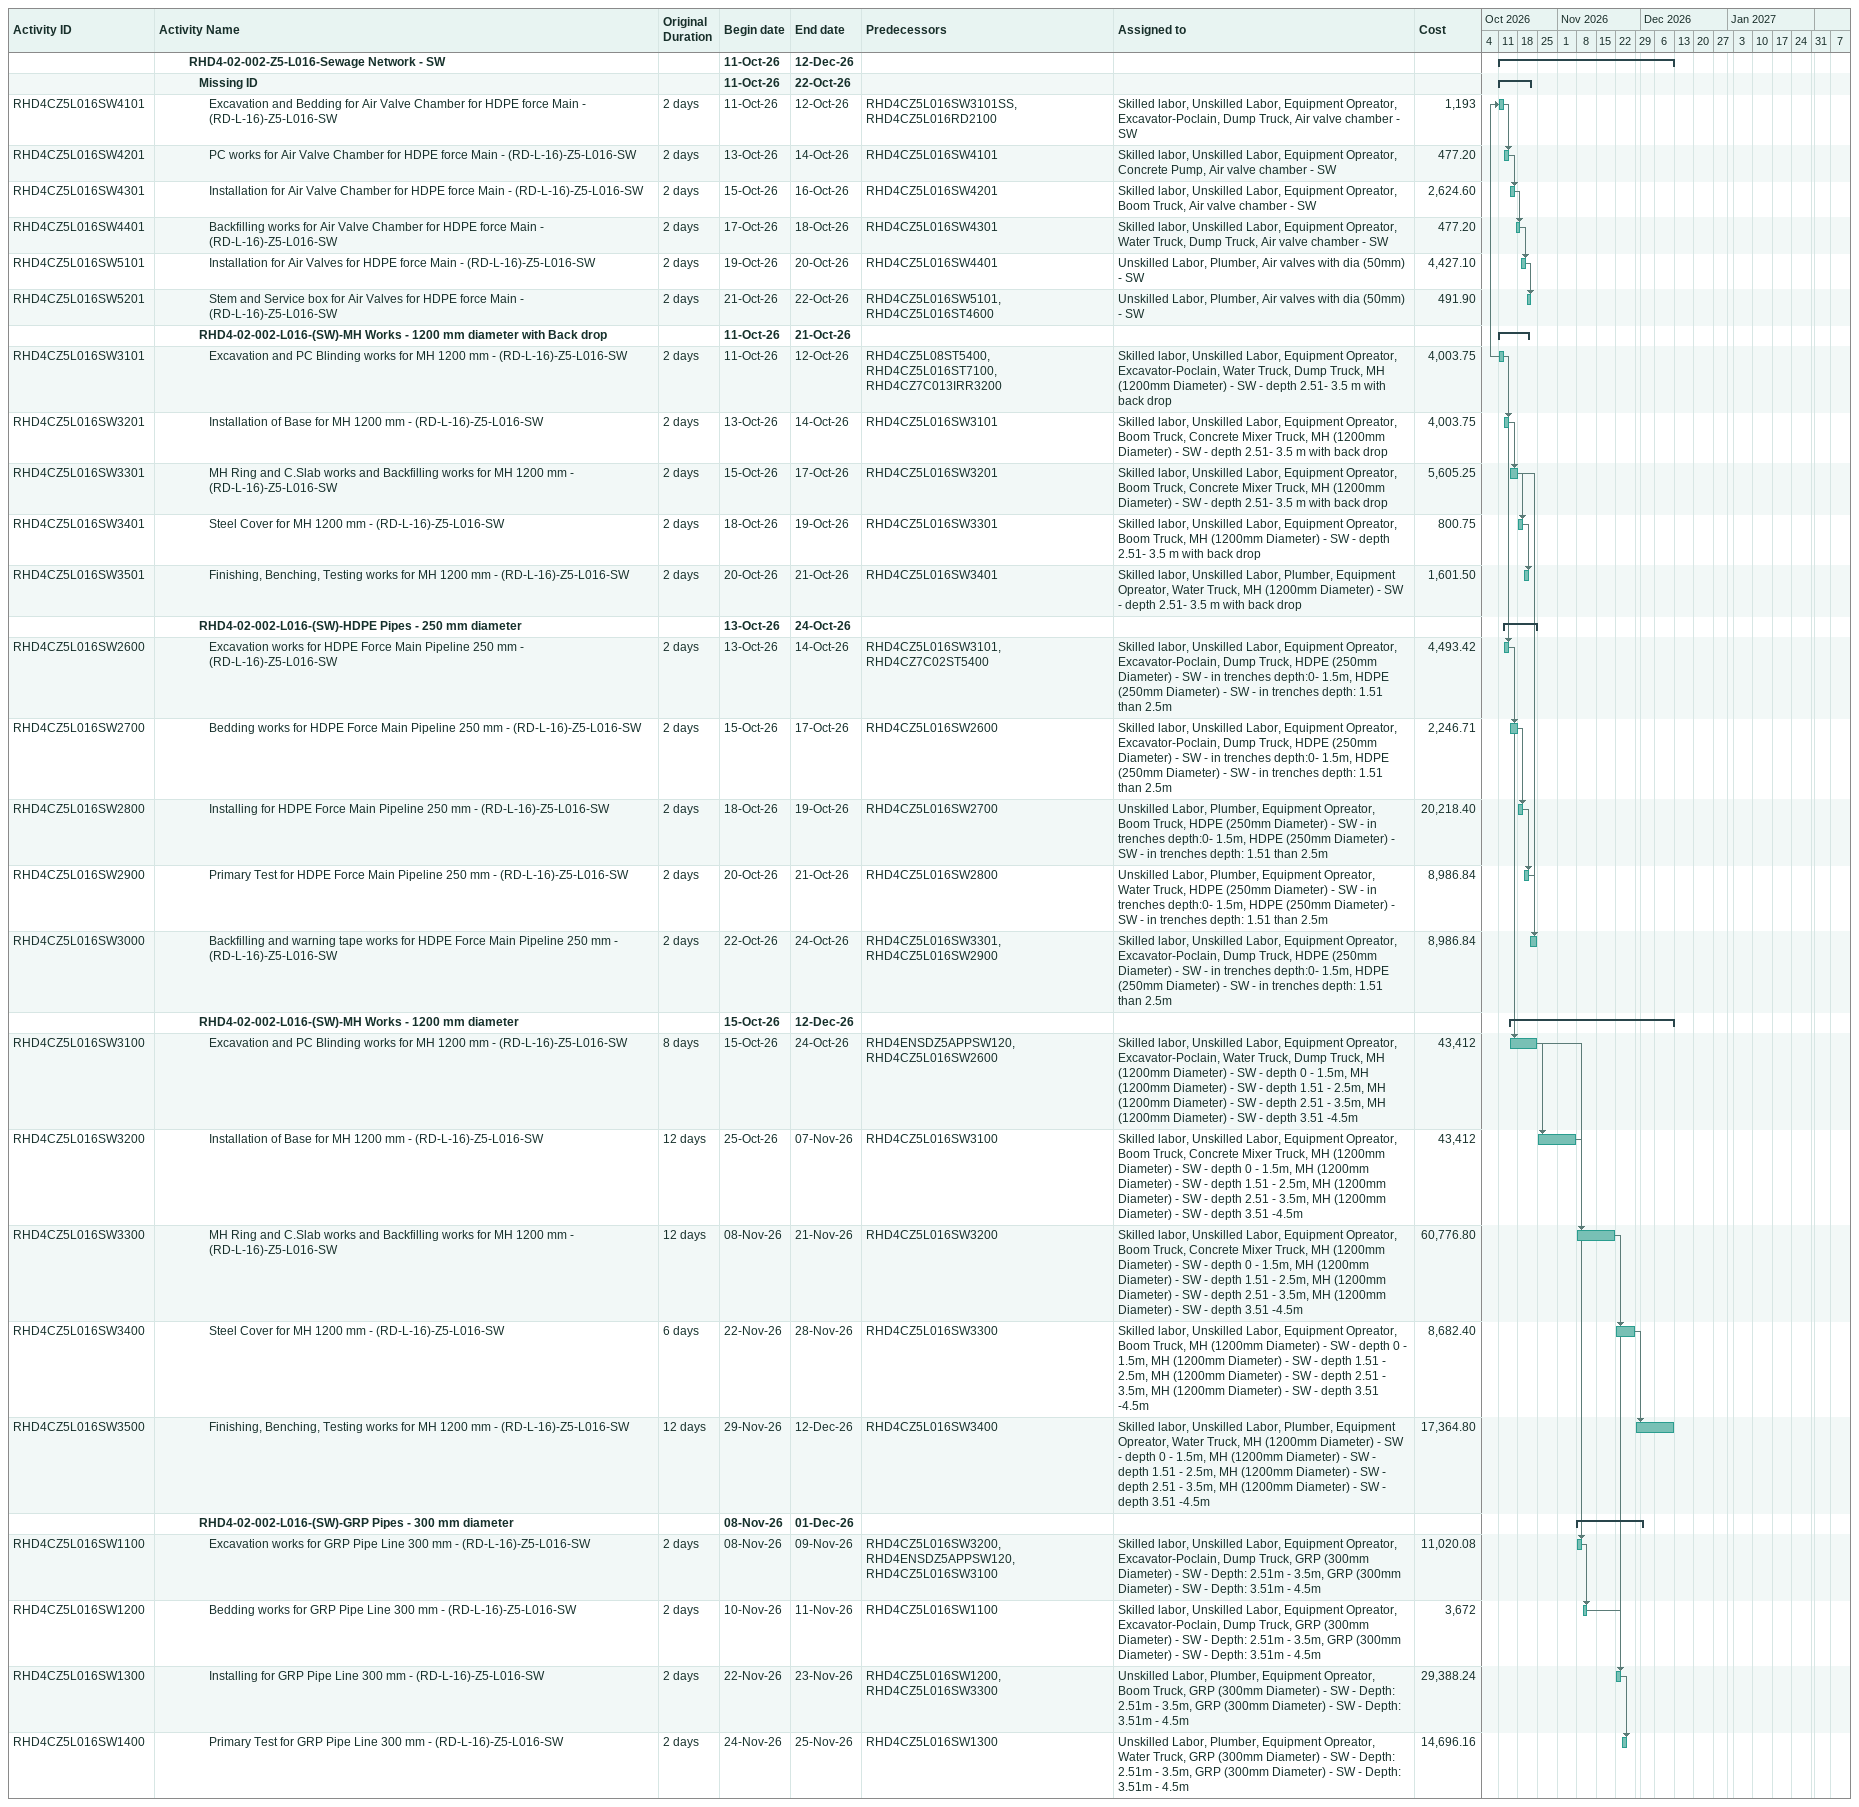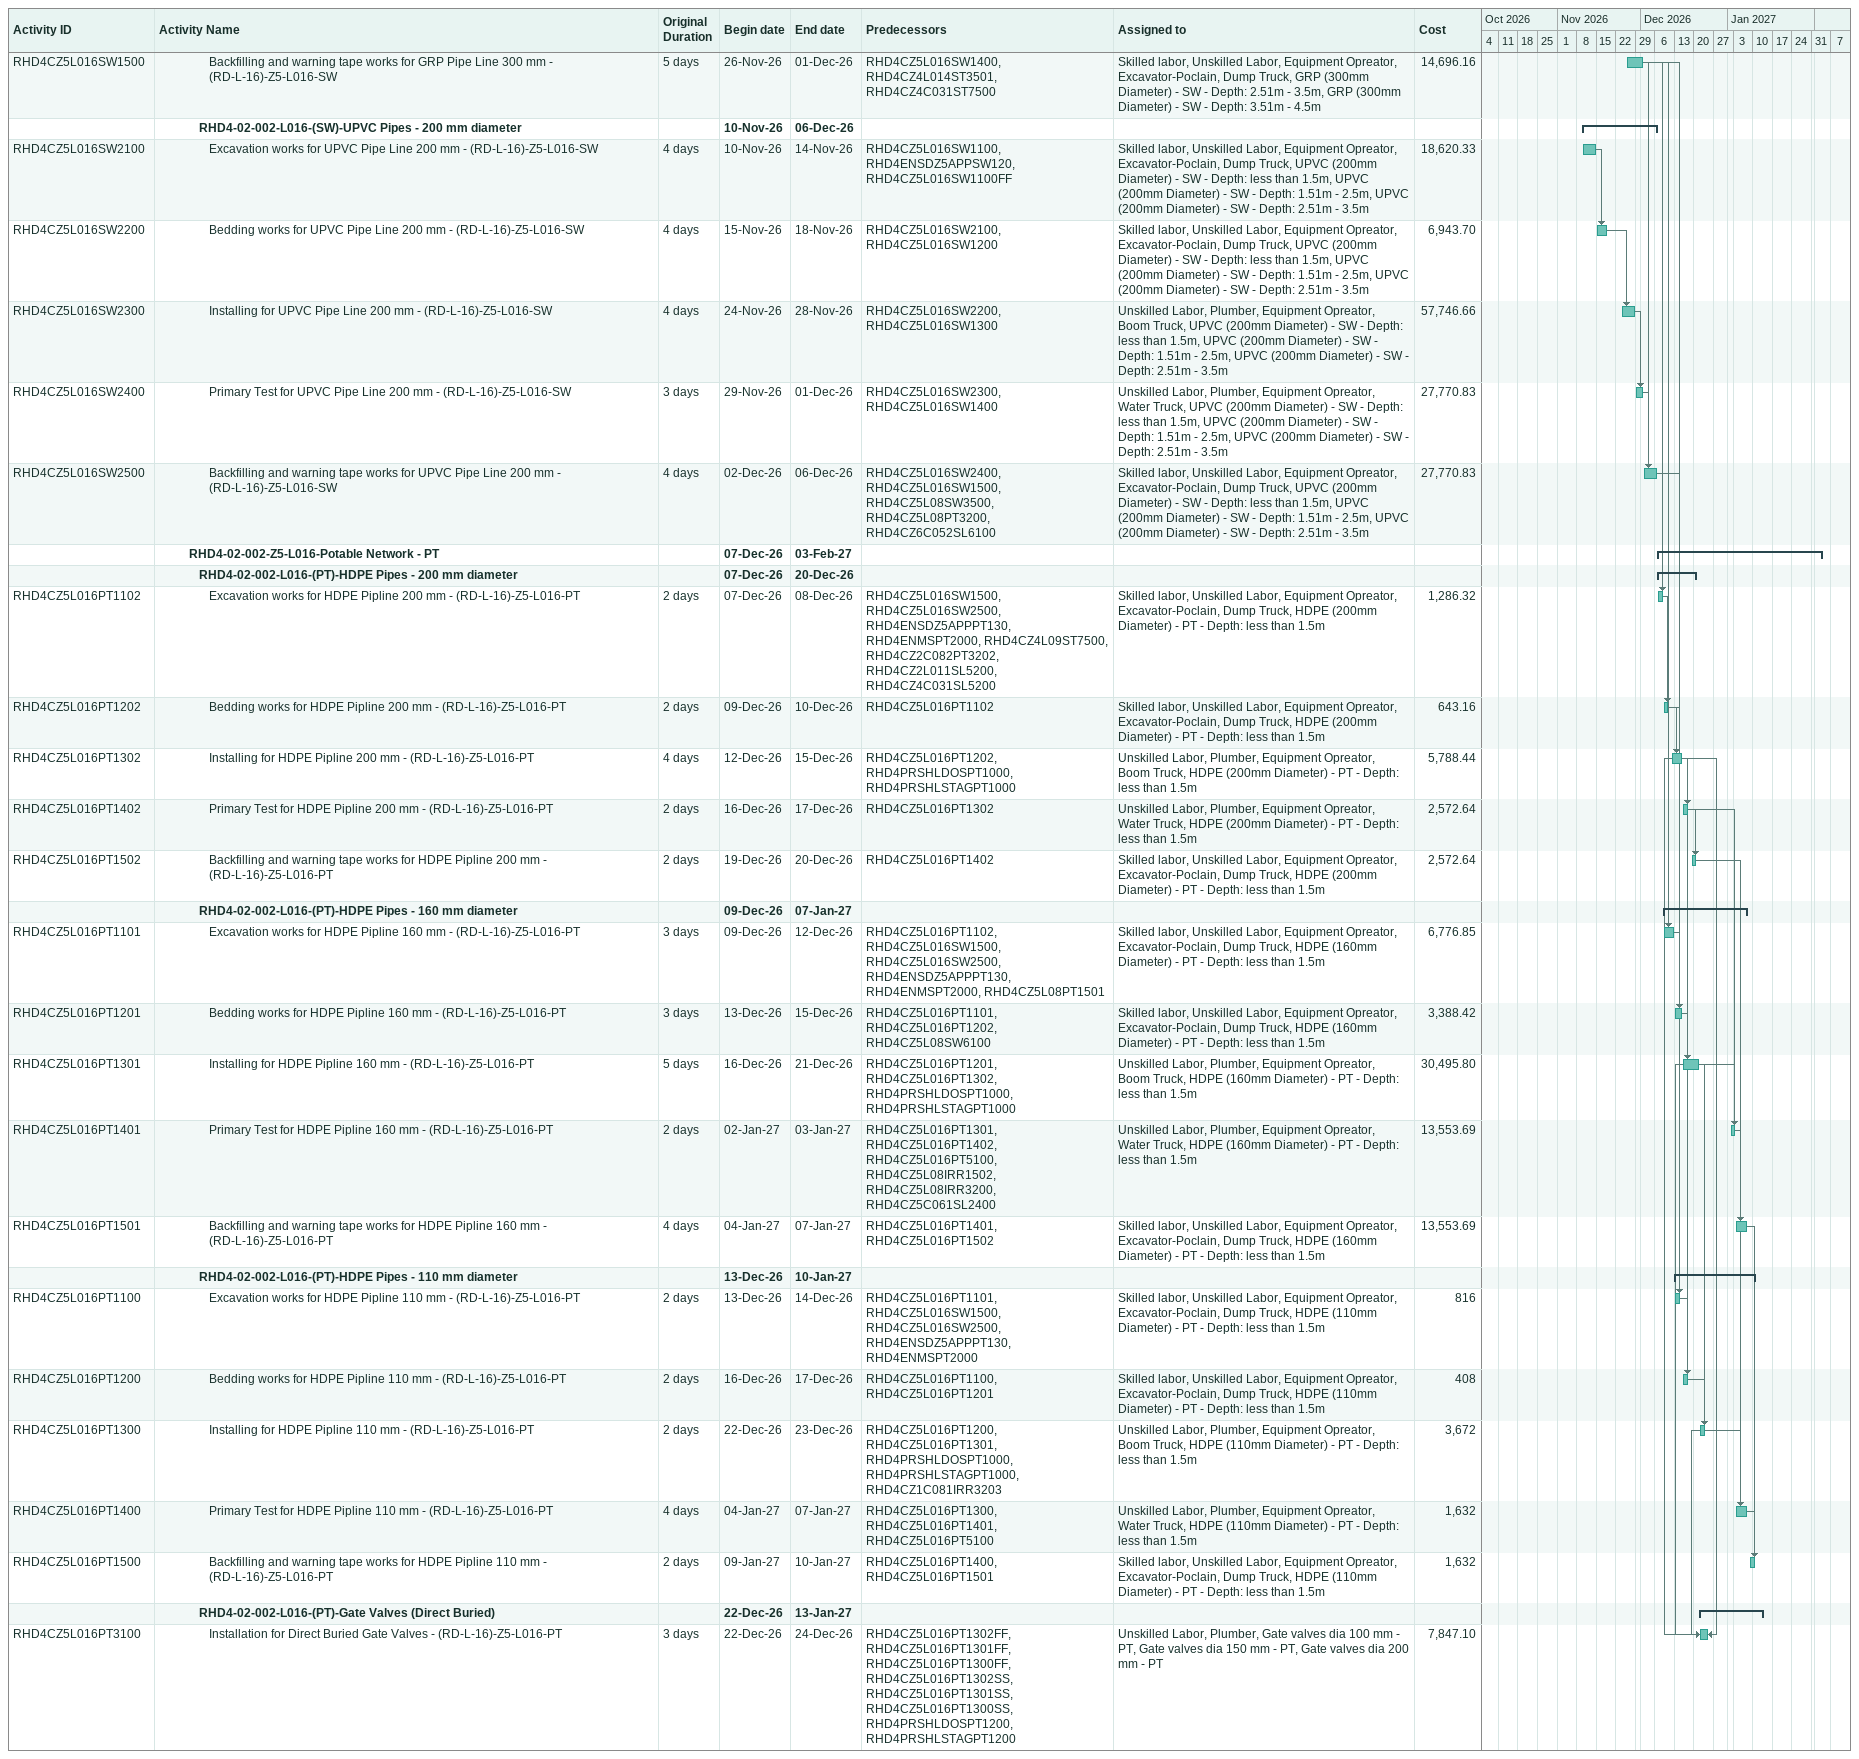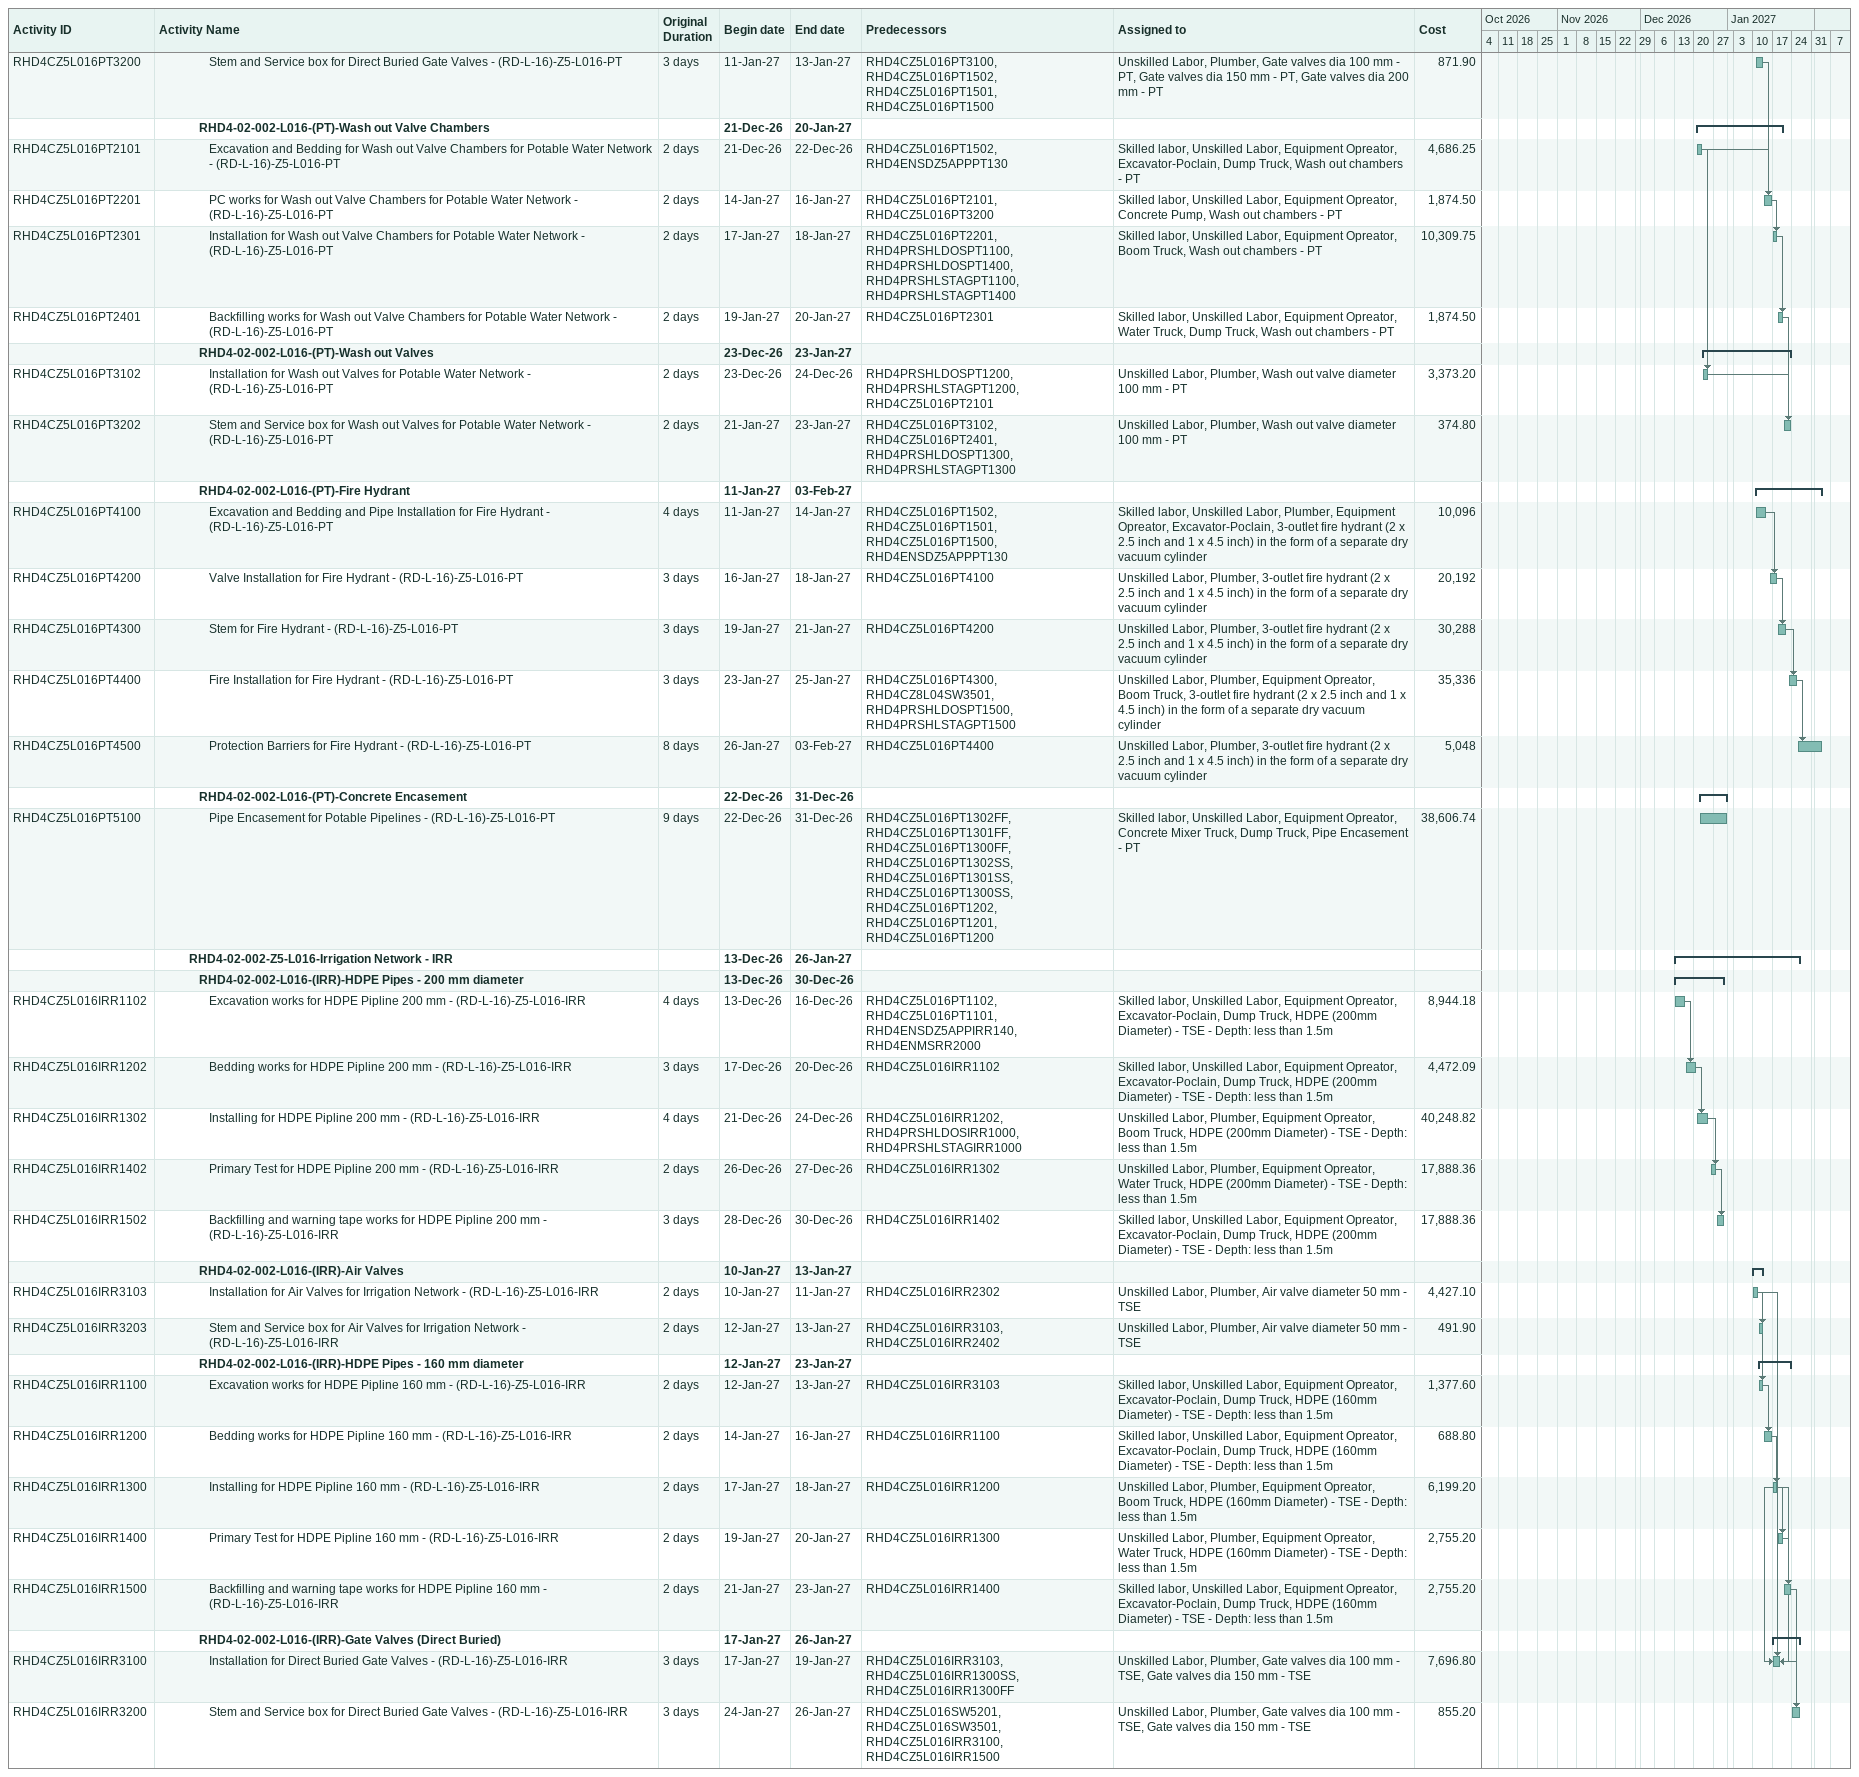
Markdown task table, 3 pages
| ID | Level | Task | Original duration | Start | Finish | Predecessors | Resources | Cost |
|---|---|---|---|---|---|---|---|---|
|  | 4 | **RHD4-02-002-Z5-L016-Sewage Network - SW** |  | 2026-10-11 | 2026-12-12 |  |  |  |
|  | 5 | **Missing ID** |  | 2026-10-11 | 2026-10-22 |  |  |  |
| RHD4CZ5L016SW4101 | 6 | Excavation and Bedding for Air Valve Chamber for HDPE force Main - (RD-L-16)-Z5-L016-SW | 2d | 2026-10-11 | 2026-10-12 | RHD4CZ5L016SW3101SS, RHD4CZ5L016RD2100 | Skilled labor, Unskilled Labor, Equipment Opreator, Excavator-Poclain, Dump Truck, Air valve chamber - SW | 1193 |
| RHD4CZ5L016SW4201 | 6 | PC works for Air Valve Chamber for HDPE force Main - (RD-L-16)-Z5-L016-SW | 2d | 2026-10-13 | 2026-10-14 | RHD4CZ5L016SW4101 | Skilled labor, Unskilled Labor, Equipment Opreator, Concrete Pump, Air valve chamber - SW | 477.20 |
| RHD4CZ5L016SW4301 | 6 | Installation for Air Valve Chamber for HDPE force Main - (RD-L-16)-Z5-L016-SW | 2d | 2026-10-15 | 2026-10-16 | RHD4CZ5L016SW4201 | Skilled labor, Unskilled Labor, Equipment Opreator, Boom Truck, Air valve chamber - SW | 2624.60 |
| RHD4CZ5L016SW4401 | 6 | Backfilling works for Air Valve Chamber for HDPE force Main - (RD-L-16)-Z5-L016-SW | 2d | 2026-10-17 | 2026-10-18 | RHD4CZ5L016SW4301 | Skilled labor, Unskilled Labor, Equipment Opreator, Water Truck, Dump Truck, Air valve chamber - SW | 477.20 |
| RHD4CZ5L016SW5101 | 6 | Installation for Air Valves for HDPE force Main - (RD-L-16)-Z5-L016-SW | 2d | 2026-10-19 | 2026-10-20 | RHD4CZ5L016SW4401 | Unskilled Labor, Plumber, Air valves with dia (50mm) - SW | 4427.10 |
| RHD4CZ5L016SW5201 | 6 | Stem and Service box for Air Valves for HDPE force Main - (RD-L-16)-Z5-L016-SW | 2d | 2026-10-21 | 2026-10-22 | RHD4CZ5L016SW5101, RHD4CZ5L016ST4600 | Unskilled Labor, Plumber, Air valves with dia (50mm) - SW | 491.90 |
|  | 5 | **RHD4-02-002-L016-(SW)-MH Works - 1200 mm diameter with Back drop** |  | 2026-10-11 | 2026-10-21 |  |  |  |
| RHD4CZ5L016SW3101 | 6 | Excavation and PC Blinding works for MH 1200 mm - (RD-L-16)-Z5-L016-SW | 2d | 2026-10-11 | 2026-10-12 | RHD4CZ5L08ST5400, RHD4CZ5L016ST7100, RHD4CZ7C013IRR3200 | Skilled labor, Unskilled Labor, Equipment Opreator, Excavator-Poclain, Water Truck, Dump Truck, MH (1200mm Diameter) - SW - depth 2.51- 3.5 m with back drop | 4003.75 |
| RHD4CZ5L016SW3201 | 6 | Installation of Base for MH 1200 mm - (RD-L-16)-Z5-L016-SW | 2d | 2026-10-13 | 2026-10-14 | RHD4CZ5L016SW3101 | Skilled labor, Unskilled Labor, Equipment Opreator, Boom Truck, Concrete Mixer Truck, MH (1200mm Diameter) - SW - depth 2.51- 3.5 m with back drop | 4003.75 |
| RHD4CZ5L016SW3301 | 6 | MH Ring and C.Slab works and Backfilling works for MH 1200 mm - (RD-L-16)-Z5-L016-SW | 2d | 2026-10-15 | 2026-10-17 | RHD4CZ5L016SW3201 | Skilled labor, Unskilled Labor, Equipment Opreator, Boom Truck, Concrete Mixer Truck, MH (1200mm Diameter) - SW - depth 2.51- 3.5 m with back drop | 5605.25 |
| RHD4CZ5L016SW3401 | 6 | Steel Cover for MH 1200 mm - (RD-L-16)-Z5-L016-SW | 2d | 2026-10-18 | 2026-10-19 | RHD4CZ5L016SW3301 | Skilled labor, Unskilled Labor, Equipment Opreator, Boom Truck, MH (1200mm Diameter) - SW - depth 2.51- 3.5 m with back drop | 800.75 |
| RHD4CZ5L016SW3501 | 6 | Finishing, Benching, Testing works for MH 1200 mm - (RD-L-16)-Z5-L016-SW | 2d | 2026-10-20 | 2026-10-21 | RHD4CZ5L016SW3401 | Skilled labor, Unskilled Labor, Plumber, Equipment Opreator, Water Truck, MH (1200mm Diameter) - SW - depth 2.51- 3.5 m with back drop | 1601.50 |
|  | 5 | **RHD4-02-002-L016-(SW)-HDPE Pipes - 250 mm diameter** |  | 2026-10-13 | 2026-10-24 |  |  |  |
| RHD4CZ5L016SW2600 | 6 | Excavation works for HDPE Force Main Pipeline 250 mm - (RD-L-16)-Z5-L016-SW | 2d | 2026-10-13 | 2026-10-14 | RHD4CZ5L016SW3101, RHD4CZ7C02ST5400 | Skilled labor, Unskilled Labor, Equipment Opreator, Excavator-Poclain, Dump Truck, HDPE (250mm Diameter) - SW - in trenches depth:0- 1.5m, HDPE (250mm Diameter) - SW - in trenches depth: 1.51 than 2.5m | 4493.42 |
| RHD4CZ5L016SW2700 | 6 | Bedding works for HDPE Force Main Pipeline 250 mm - (RD-L-16)-Z5-L016-SW | 2d | 2026-10-15 | 2026-10-17 | RHD4CZ5L016SW2600 | Skilled labor, Unskilled Labor, Equipment Opreator, Excavator-Poclain, Dump Truck, HDPE (250mm Diameter) - SW - in trenches depth:0- 1.5m, HDPE (250mm Diameter) - SW - in trenches depth: 1.51 than 2.5m | 2246.71 |
| RHD4CZ5L016SW2800 | 6 | Installing for HDPE Force Main Pipeline 250 mm - (RD-L-16)-Z5-L016-SW | 2d | 2026-10-18 | 2026-10-19 | RHD4CZ5L016SW2700 | Unskilled Labor, Plumber, Equipment Opreator, Boom Truck, HDPE (250mm Diameter) - SW - in trenches depth:0- 1.5m, HDPE (250mm Diameter) - SW - in trenches depth: 1.51 than 2.5m | 20218.40 |
| RHD4CZ5L016SW2900 | 6 | Primary Test for HDPE Force Main Pipeline 250 mm - (RD-L-16)-Z5-L016-SW | 2d | 2026-10-20 | 2026-10-21 | RHD4CZ5L016SW2800 | Unskilled Labor, Plumber, Equipment Opreator, Water Truck, HDPE (250mm Diameter) - SW - in trenches depth:0- 1.5m, HDPE (250mm Diameter) - SW - in trenches depth: 1.51 than 2.5m | 8986.84 |
| RHD4CZ5L016SW3000 | 6 | Backfilling and warning tape works for HDPE Force Main Pipeline 250 mm - (RD-L-16)-Z5-L016-SW | 2d | 2026-10-22 | 2026-10-24 | RHD4CZ5L016SW3301, RHD4CZ5L016SW2900 | Skilled labor, Unskilled Labor, Equipment Opreator, Excavator-Poclain, Dump Truck, HDPE (250mm Diameter) - SW - in trenches depth:0- 1.5m, HDPE (250mm Diameter) - SW - in trenches depth: 1.51 than 2.5m | 8986.84 |
|  | 5 | **RHD4-02-002-L016-(SW)-MH Works - 1200 mm diameter** |  | 2026-10-15 | 2026-12-12 |  |  |  |
| RHD4CZ5L016SW3100 | 6 | Excavation and PC Blinding works for MH 1200 mm - (RD-L-16)-Z5-L016-SW | 8d | 2026-10-15 | 2026-10-24 | RHD4ENSDZ5APPSW120, RHD4CZ5L016SW2600 | Skilled labor, Unskilled Labor, Equipment Opreator, Excavator-Poclain, Water Truck, Dump Truck, MH (1200mm Diameter) - SW - depth 0 - 1.5m, MH (1200mm Diameter) - SW - depth 1.51 - 2.5m, MH (1200mm Diameter) - SW - depth 2.51 - 3.5m, MH (1200mm Diameter) - SW - depth 3.51 -4.5m | 43412 |
| RHD4CZ5L016SW3200 | 6 | Installation of Base for MH 1200 mm - (RD-L-16)-Z5-L016-SW | 12d | 2026-10-25 | 2026-11-07 | RHD4CZ5L016SW3100 | Skilled labor, Unskilled Labor, Equipment Opreator, Boom Truck, Concrete Mixer Truck, MH (1200mm Diameter) - SW - depth 0 - 1.5m, MH (1200mm Diameter) - SW - depth 1.51 - 2.5m, MH (1200mm Diameter) - SW - depth 2.51 - 3.5m, MH (1200mm Diameter) - SW - depth 3.51 -4.5m | 43412 |
| RHD4CZ5L016SW3300 | 6 | MH Ring and C.Slab works and Backfilling works for MH 1200 mm - (RD-L-16)-Z5-L016-SW | 12d | 2026-11-08 | 2026-11-21 | RHD4CZ5L016SW3200 | Skilled labor, Unskilled Labor, Equipment Opreator, Boom Truck, Concrete Mixer Truck, MH (1200mm Diameter) - SW - depth 0 - 1.5m, MH (1200mm Diameter) - SW - depth 1.51 - 2.5m, MH (1200mm Diameter) - SW - depth 2.51 - 3.5m, MH (1200mm Diameter) - SW - depth 3.51 -4.5m | 60776.80 |
| RHD4CZ5L016SW3400 | 6 | Steel Cover for MH 1200 mm - (RD-L-16)-Z5-L016-SW | 6d | 2026-11-22 | 2026-11-28 | RHD4CZ5L016SW3300 | Skilled labor, Unskilled Labor, Equipment Opreator, Boom Truck, MH (1200mm Diameter) - SW - depth 0 - 1.5m, MH (1200mm Diameter) - SW - depth 1.51 - 2.5m, MH (1200mm Diameter) - SW - depth 2.51 - 3.5m, MH (1200mm Diameter) - SW - depth 3.51 -4.5m | 8682.40 |
| RHD4CZ5L016SW3500 | 6 | Finishing, Benching, Testing works for MH 1200 mm - (RD-L-16)-Z5-L016-SW | 12d | 2026-11-29 | 2026-12-12 | RHD4CZ5L016SW3400 | Skilled labor, Unskilled Labor, Plumber, Equipment Opreator, Water Truck, MH (1200mm Diameter) - SW - depth 0 - 1.5m, MH (1200mm Diameter) - SW - depth 1.51 - 2.5m, MH (1200mm Diameter) - SW - depth 2.51 - 3.5m, MH (1200mm Diameter) - SW - depth 3.51 -4.5m | 17364.80 |
|  | 5 | **RHD4-02-002-L016-(SW)-GRP Pipes - 300 mm diameter** |  | 2026-11-08 | 2026-12-01 |  |  |  |
| RHD4CZ5L016SW1100 | 6 | Excavation works for GRP Pipe Line 300 mm - (RD-L-16)-Z5-L016-SW | 2d | 2026-11-08 | 2026-11-09 | RHD4CZ5L016SW3200, RHD4ENSDZ5APPSW120, RHD4CZ5L016SW3100 | Skilled labor, Unskilled Labor, Equipment Opreator, Excavator-Poclain, Dump Truck, GRP (300mm Diameter) - SW - Depth: 2.51m - 3.5m, GRP (300mm Diameter) - SW - Depth: 3.51m - 4.5m | 11020.08 |
| RHD4CZ5L016SW1200 | 6 | Bedding works for GRP Pipe Line 300 mm - (RD-L-16)-Z5-L016-SW | 2d | 2026-11-10 | 2026-11-11 | RHD4CZ5L016SW1100 | Skilled labor, Unskilled Labor, Equipment Opreator, Excavator-Poclain, Dump Truck, GRP (300mm Diameter) - SW - Depth: 2.51m - 3.5m, GRP (300mm Diameter) - SW - Depth: 3.51m - 4.5m | 3672 |
| RHD4CZ5L016SW1300 | 6 | Installing for GRP Pipe Line 300 mm - (RD-L-16)-Z5-L016-SW | 2d | 2026-11-22 | 2026-11-23 | RHD4CZ5L016SW1200, RHD4CZ5L016SW3300 | Unskilled Labor, Plumber, Equipment Opreator, Boom Truck, GRP (300mm Diameter) - SW - Depth: 2.51m - 3.5m, GRP (300mm Diameter) - SW - Depth: 3.51m - 4.5m | 29388.24 |
| RHD4CZ5L016SW1400 | 6 | Primary Test for GRP Pipe Line 300 mm - (RD-L-16)-Z5-L016-SW | 2d | 2026-11-24 | 2026-11-25 | RHD4CZ5L016SW1300 | Unskilled Labor, Plumber, Equipment Opreator, Water Truck, GRP (300mm Diameter) - SW - Depth: 2.51m - 3.5m, GRP (300mm Diameter) - SW - Depth: 3.51m - 4.5m | 14696.16 |
| RHD4CZ5L016SW1500 | 6 | Backfilling and warning tape works for GRP Pipe Line 300 mm - (RD-L-16)-Z5-L016-SW | 5d | 2026-11-26 | 2026-12-01 | RHD4CZ5L016SW1400, RHD4CZ4L014ST3501, RHD4CZ4C031ST7500 | Skilled labor, Unskilled Labor, Equipment Opreator, Excavator-Poclain, Dump Truck, GRP (300mm Diameter) - SW - Depth: 2.51m - 3.5m, GRP (300mm Diameter) - SW - Depth: 3.51m - 4.5m | 14696.16 |
|  | 5 | **RHD4-02-002-L016-(SW)-UPVC Pipes - 200 mm diameter** |  | 2026-11-10 | 2026-12-06 |  |  |  |
| RHD4CZ5L016SW2100 | 6 | Excavation works for UPVC Pipe Line 200 mm - (RD-L-16)-Z5-L016-SW | 4d | 2026-11-10 | 2026-11-14 | RHD4CZ5L016SW1100, RHD4ENSDZ5APPSW120, RHD4CZ5L016SW1100FF | Skilled labor, Unskilled Labor, Equipment Opreator, Excavator-Poclain, Dump Truck, UPVC (200mm Diameter) - SW - Depth: less than 1.5m, UPVC (200mm Diameter) - SW - Depth: 1.51m - 2.5m, UPVC (200mm Diameter) - SW - Depth: 2.51m - 3.5m | 18620.33 |
| RHD4CZ5L016SW2200 | 6 | Bedding works for UPVC Pipe Line 200 mm - (RD-L-16)-Z5-L016-SW | 4d | 2026-11-15 | 2026-11-18 | RHD4CZ5L016SW2100, RHD4CZ5L016SW1200 | Skilled labor, Unskilled Labor, Equipment Opreator, Excavator-Poclain, Dump Truck, UPVC (200mm Diameter) - SW - Depth: less than 1.5m, UPVC (200mm Diameter) - SW - Depth: 1.51m - 2.5m, UPVC (200mm Diameter) - SW - Depth: 2.51m - 3.5m | 6943.70 |
| RHD4CZ5L016SW2300 | 6 | Installing for UPVC Pipe Line 200 mm - (RD-L-16)-Z5-L016-SW | 4d | 2026-11-24 | 2026-11-28 | RHD4CZ5L016SW2200, RHD4CZ5L016SW1300 | Unskilled Labor, Plumber, Equipment Opreator, Boom Truck, UPVC (200mm Diameter) - SW - Depth: less than 1.5m, UPVC (200mm Diameter) - SW - Depth: 1.51m - 2.5m, UPVC (200mm Diameter) - SW - Depth: 2.51m - 3.5m | 57746.66 |
| RHD4CZ5L016SW2400 | 6 | Primary Test for UPVC Pipe Line 200 mm - (RD-L-16)-Z5-L016-SW | 3d | 2026-11-29 | 2026-12-01 | RHD4CZ5L016SW2300, RHD4CZ5L016SW1400 | Unskilled Labor, Plumber, Equipment Opreator, Water Truck, UPVC (200mm Diameter) - SW - Depth: less than 1.5m, UPVC (200mm Diameter) - SW - Depth: 1.51m - 2.5m, UPVC (200mm Diameter) - SW - Depth: 2.51m - 3.5m | 27770.83 |
| RHD4CZ5L016SW2500 | 6 | Backfilling and warning tape works for UPVC Pipe Line 200 mm - (RD-L-16)-Z5-L016-SW | 4d | 2026-12-02 | 2026-12-06 | RHD4CZ5L016SW2400, RHD4CZ5L016SW1500, RHD4CZ5L08SW3500, RHD4CZ5L08PT3200, RHD4CZ6C052SL6100 | Skilled labor, Unskilled Labor, Equipment Opreator, Excavator-Poclain, Dump Truck, UPVC (200mm Diameter) - SW - Depth: less than 1.5m, UPVC (200mm Diameter) - SW - Depth: 1.51m - 2.5m, UPVC (200mm Diameter) - SW - Depth: 2.51m - 3.5m | 27770.83 |
|  | 4 | **RHD4-02-002-Z5-L016-Potable Network - PT** |  | 2026-12-07 | 2027-02-03 |  |  |  |
|  | 5 | **RHD4-02-002-L016-(PT)-HDPE Pipes - 200 mm diameter** |  | 2026-12-07 | 2026-12-20 |  |  |  |
| RHD4CZ5L016PT1102 | 6 | Excavation works for HDPE Pipline 200 mm - (RD-L-16)-Z5-L016-PT | 2d | 2026-12-07 | 2026-12-08 | RHD4CZ5L016SW1500, RHD4CZ5L016SW2500, RHD4ENSDZ5APPPT130, RHD4ENMSPT2000, RHD4CZ4L09ST7500, RHD4CZ2C082PT3202, RHD4CZ2L011SL5200, RHD4CZ4C031SL5200 | Skilled labor, Unskilled Labor, Equipment Opreator, Excavator-Poclain, Dump Truck, HDPE (200mm Diameter) - PT - Depth: less than 1.5m | 1286.32 |
| RHD4CZ5L016PT1202 | 6 | Bedding works for HDPE Pipline 200 mm - (RD-L-16)-Z5-L016-PT | 2d | 2026-12-09 | 2026-12-10 | RHD4CZ5L016PT1102 | Skilled labor, Unskilled Labor, Equipment Opreator, Excavator-Poclain, Dump Truck, HDPE (200mm Diameter) - PT - Depth: less than 1.5m | 643.16 |
| RHD4CZ5L016PT1302 | 6 | Installing for HDPE Pipline 200 mm - (RD-L-16)-Z5-L016-PT | 4d | 2026-12-12 | 2026-12-15 | RHD4CZ5L016PT1202, RHD4PRSHLDOSPT1000, RHD4PRSHLSTAGPT1000 | Unskilled Labor, Plumber, Equipment Opreator, Boom Truck, HDPE (200mm Diameter) - PT - Depth: less than 1.5m | 5788.44 |
| RHD4CZ5L016PT1402 | 6 | Primary Test for HDPE Pipline 200 mm - (RD-L-16)-Z5-L016-PT | 2d | 2026-12-16 | 2026-12-17 | RHD4CZ5L016PT1302 | Unskilled Labor, Plumber, Equipment Opreator, Water Truck, HDPE (200mm Diameter) - PT - Depth: less than 1.5m | 2572.64 |
| RHD4CZ5L016PT1502 | 6 | Backfilling and warning tape works for HDPE Pipline 200 mm - (RD-L-16)-Z5-L016-PT | 2d | 2026-12-19 | 2026-12-20 | RHD4CZ5L016PT1402 | Skilled labor, Unskilled Labor, Equipment Opreator, Excavator-Poclain, Dump Truck, HDPE (200mm Diameter) - PT - Depth: less than 1.5m | 2572.64 |
|  | 5 | **RHD4-02-002-L016-(PT)-HDPE Pipes - 160 mm diameter** |  | 2026-12-09 | 2027-01-07 |  |  |  |
| RHD4CZ5L016PT1101 | 6 | Excavation works for HDPE Pipline 160 mm - (RD-L-16)-Z5-L016-PT | 3d | 2026-12-09 | 2026-12-12 | RHD4CZ5L016PT1102, RHD4CZ5L016SW1500, RHD4CZ5L016SW2500, RHD4ENSDZ5APPPT130, RHD4ENMSPT2000, RHD4CZ5L08PT1501 | Skilled labor, Unskilled Labor, Equipment Opreator, Excavator-Poclain, Dump Truck, HDPE (160mm Diameter) - PT - Depth: less than 1.5m | 6776.85 |
| RHD4CZ5L016PT1201 | 6 | Bedding works for HDPE Pipline 160 mm - (RD-L-16)-Z5-L016-PT | 3d | 2026-12-13 | 2026-12-15 | RHD4CZ5L016PT1101, RHD4CZ5L016PT1202, RHD4CZ5L08SW6100 | Skilled labor, Unskilled Labor, Equipment Opreator, Excavator-Poclain, Dump Truck, HDPE (160mm Diameter) - PT - Depth: less than 1.5m | 3388.42 |
| RHD4CZ5L016PT1301 | 6 | Installing for HDPE Pipline 160 mm - (RD-L-16)-Z5-L016-PT | 5d | 2026-12-16 | 2026-12-21 | RHD4CZ5L016PT1201, RHD4CZ5L016PT1302, RHD4PRSHLDOSPT1000, RHD4PRSHLSTAGPT1000 | Unskilled Labor, Plumber, Equipment Opreator, Boom Truck, HDPE (160mm Diameter) - PT - Depth: less than 1.5m | 30495.80 |
| RHD4CZ5L016PT1401 | 6 | Primary Test for HDPE Pipline 160 mm - (RD-L-16)-Z5-L016-PT | 2d | 2027-01-02 | 2027-01-03 | RHD4CZ5L016PT1301, RHD4CZ5L016PT1402, RHD4CZ5L016PT5100, RHD4CZ5L08IRR1502, RHD4CZ5L08IRR3200, RHD4CZ5C061SL2400 | Unskilled Labor, Plumber, Equipment Opreator, Water Truck, HDPE (160mm Diameter) - PT - Depth: less than 1.5m | 13553.69 |
| RHD4CZ5L016PT1501 | 6 | Backfilling and warning tape works for HDPE Pipline 160 mm - (RD-L-16)-Z5-L016-PT | 4d | 2027-01-04 | 2027-01-07 | RHD4CZ5L016PT1401, RHD4CZ5L016PT1502 | Skilled labor, Unskilled Labor, Equipment Opreator, Excavator-Poclain, Dump Truck, HDPE (160mm Diameter) - PT - Depth: less than 1.5m | 13553.69 |
|  | 5 | **RHD4-02-002-L016-(PT)-HDPE Pipes - 110 mm diameter** |  | 2026-12-13 | 2027-01-10 |  |  |  |
| RHD4CZ5L016PT1100 | 6 | Excavation works for HDPE Pipline 110 mm - (RD-L-16)-Z5-L016-PT | 2d | 2026-12-13 | 2026-12-14 | RHD4CZ5L016PT1101, RHD4CZ5L016SW1500, RHD4CZ5L016SW2500, RHD4ENSDZ5APPPT130, RHD4ENMSPT2000 | Skilled labor, Unskilled Labor, Equipment Opreator, Excavator-Poclain, Dump Truck, HDPE (110mm Diameter) - PT - Depth: less than 1.5m | 816 |
| RHD4CZ5L016PT1200 | 6 | Bedding works for HDPE Pipline 110 mm - (RD-L-16)-Z5-L016-PT | 2d | 2026-12-16 | 2026-12-17 | RHD4CZ5L016PT1100, RHD4CZ5L016PT1201 | Skilled labor, Unskilled Labor, Equipment Opreator, Excavator-Poclain, Dump Truck, HDPE (110mm Diameter) - PT - Depth: less than 1.5m | 408 |
| RHD4CZ5L016PT1300 | 6 | Installing for HDPE Pipline 110 mm - (RD-L-16)-Z5-L016-PT | 2d | 2026-12-22 | 2026-12-23 | RHD4CZ5L016PT1200, RHD4CZ5L016PT1301, RHD4PRSHLDOSPT1000, RHD4PRSHLSTAGPT1000, RHD4CZ1C081IRR3203 | Unskilled Labor, Plumber, Equipment Opreator, Boom Truck, HDPE (110mm Diameter) - PT - Depth: less than 1.5m | 3672 |
| RHD4CZ5L016PT1400 | 6 | Primary Test for HDPE Pipline 110 mm - (RD-L-16)-Z5-L016-PT | 4d | 2027-01-04 | 2027-01-07 | RHD4CZ5L016PT1300, RHD4CZ5L016PT1401, RHD4CZ5L016PT5100 | Unskilled Labor, Plumber, Equipment Opreator, Water Truck, HDPE (110mm Diameter) - PT - Depth: less than 1.5m | 1632 |
| RHD4CZ5L016PT1500 | 6 | Backfilling and warning tape works for HDPE Pipline 110 mm - (RD-L-16)-Z5-L016-PT | 2d | 2027-01-09 | 2027-01-10 | RHD4CZ5L016PT1400, RHD4CZ5L016PT1501 | Skilled labor, Unskilled Labor, Equipment Opreator, Excavator-Poclain, Dump Truck, HDPE (110mm Diameter) - PT - Depth: less than 1.5m | 1632 |
|  | 5 | **RHD4-02-002-L016-(PT)-Gate Valves (Direct Buried)** |  | 2026-12-22 | 2027-01-13 |  |  |  |
| RHD4CZ5L016PT3100 | 6 | Installation for Direct Buried Gate Valves - (RD-L-16)-Z5-L016-PT | 3d | 2026-12-22 | 2026-12-24 | RHD4CZ5L016PT1302FF, RHD4CZ5L016PT1301FF, RHD4CZ5L016PT1300FF, RHD4CZ5L016PT1302SS, RHD4CZ5L016PT1301SS, RHD4CZ5L016PT1300SS, RHD4PRSHLDOSPT1200, RHD4PRSHLSTAGPT1200 | Unskilled Labor, Plumber, Gate valves dia 100 mm - PT, Gate valves dia 150 mm - PT, Gate valves dia 200 mm - PT | 7847.10 |
| RHD4CZ5L016PT3200 | 6 | Stem and Service box for Direct Buried Gate Valves - (RD-L-16)-Z5-L016-PT | 3d | 2027-01-11 | 2027-01-13 | RHD4CZ5L016PT3100, RHD4CZ5L016PT1502, RHD4CZ5L016PT1501, RHD4CZ5L016PT1500 | Unskilled Labor, Plumber, Gate valves dia 100 mm - PT, Gate valves dia 150 mm - PT, Gate valves dia 200 mm - PT | 871.90 |
|  | 5 | **RHD4-02-002-L016-(PT)-Wash out Valve Chambers** |  | 2026-12-21 | 2027-01-20 |  |  |  |
| RHD4CZ5L016PT2101 | 6 | Excavation and Bedding for Wash out Valve Chambers for Potable Water Network - (RD-L-16)-Z5-L016-PT | 2d | 2026-12-21 | 2026-12-22 | RHD4CZ5L016PT1502, RHD4ENSDZ5APPPT130 | Skilled labor, Unskilled Labor, Equipment Opreator, Excavator-Poclain, Dump Truck, Wash out chambers - PT | 4686.25 |
| RHD4CZ5L016PT2201 | 6 | PC works for Wash out Valve Chambers for Potable Water Network - (RD-L-16)-Z5-L016-PT | 2d | 2027-01-14 | 2027-01-16 | RHD4CZ5L016PT2101, RHD4CZ5L016PT3200 | Skilled labor, Unskilled Labor, Equipment Opreator, Concrete Pump, Wash out chambers - PT | 1874.50 |
| RHD4CZ5L016PT2301 | 6 | Installation for Wash out Valve Chambers for Potable Water Network - (RD-L-16)-Z5-L016-PT | 2d | 2027-01-17 | 2027-01-18 | RHD4CZ5L016PT2201, RHD4PRSHLDOSPT1100, RHD4PRSHLDOSPT1400, RHD4PRSHLSTAGPT1100, RHD4PRSHLSTAGPT1400 | Skilled labor, Unskilled Labor, Equipment Opreator, Boom Truck, Wash out chambers - PT | 10309.75 |
| RHD4CZ5L016PT2401 | 6 | Backfilling works for Wash out Valve Chambers for Potable Water Network - (RD-L-16)-Z5-L016-PT | 2d | 2027-01-19 | 2027-01-20 | RHD4CZ5L016PT2301 | Skilled labor, Unskilled Labor, Equipment Opreator, Water Truck, Dump Truck, Wash out chambers - PT | 1874.50 |
|  | 5 | **RHD4-02-002-L016-(PT)-Wash out Valves** |  | 2026-12-23 | 2027-01-23 |  |  |  |
| RHD4CZ5L016PT3102 | 6 | Installation for Wash out Valves for Potable Water Network - (RD-L-16)-Z5-L016-PT | 2d | 2026-12-23 | 2026-12-24 | RHD4PRSHLDOSPT1200, RHD4PRSHLSTAGPT1200, RHD4CZ5L016PT2101 | Unskilled Labor, Plumber, Wash out valve diameter 100 mm - PT | 3373.20 |
| RHD4CZ5L016PT3202 | 6 | Stem and Service box for Wash out Valves for Potable Water Network - (RD-L-16)-Z5-L016-PT | 2d | 2027-01-21 | 2027-01-23 | RHD4CZ5L016PT3102, RHD4CZ5L016PT2401, RHD4PRSHLDOSPT1300, RHD4PRSHLSTAGPT1300 | Unskilled Labor, Plumber, Wash out valve diameter 100 mm - PT | 374.80 |
|  | 5 | **RHD4-02-002-L016-(PT)-Fire Hydrant** |  | 2027-01-11 | 2027-02-03 |  |  |  |
| RHD4CZ5L016PT4100 | 6 | Excavation and Bedding and Pipe Installation for Fire Hydrant - (RD-L-16)-Z5-L016-PT | 4d | 2027-01-11 | 2027-01-14 | RHD4CZ5L016PT1502, RHD4CZ5L016PT1501, RHD4CZ5L016PT1500, RHD4ENSDZ5APPPT130 | Skilled labor, Unskilled Labor, Plumber, Equipment Opreator, Excavator-Poclain, 3-outlet fire hydrant (2 x 2.5 inch and 1 x 4.5 inch) in the form of a separate dry vacuum cylinder | 10096 |
| RHD4CZ5L016PT4200 | 6 | Valve Installation for Fire Hydrant - (RD-L-16)-Z5-L016-PT | 3d | 2027-01-16 | 2027-01-18 | RHD4CZ5L016PT4100 | Unskilled Labor, Plumber, 3-outlet fire hydrant (2 x 2.5 inch and 1 x 4.5 inch) in the form of a separate dry vacuum cylinder | 20192 |
| RHD4CZ5L016PT4300 | 6 | Stem for Fire Hydrant - (RD-L-16)-Z5-L016-PT | 3d | 2027-01-19 | 2027-01-21 | RHD4CZ5L016PT4200 | Unskilled Labor, Plumber, 3-outlet fire hydrant (2 x 2.5 inch and 1 x 4.5 inch) in the form of a separate dry vacuum cylinder | 30288 |
| RHD4CZ5L016PT4400 | 6 | Fire Installation for Fire Hydrant - (RD-L-16)-Z5-L016-PT | 3d | 2027-01-23 | 2027-01-25 | RHD4CZ5L016PT4300, RHD4CZ8L04SW3501, RHD4PRSHLDOSPT1500, RHD4PRSHLSTAGPT1500 | Unskilled Labor, Plumber, Equipment Opreator, Boom Truck, 3-outlet fire hydrant (2 x 2.5 inch and 1 x 4.5 inch) in the form of a separate dry vacuum cylinder | 35336 |
| RHD4CZ5L016PT4500 | 6 | Protection Barriers for Fire Hydrant - (RD-L-16)-Z5-L016-PT | 8d | 2027-01-26 | 2027-02-03 | RHD4CZ5L016PT4400 | Unskilled Labor, Plumber, 3-outlet fire hydrant (2 x 2.5 inch and 1 x 4.5 inch) in the form of a separate dry vacuum cylinder | 5048 |
|  | 5 | **RHD4-02-002-L016-(PT)-Concrete Encasement** |  | 2026-12-22 | 2026-12-31 |  |  |  |
| RHD4CZ5L016PT5100 | 6 | Pipe Encasement for Potable Pipelines - (RD-L-16)-Z5-L016-PT | 9d | 2026-12-22 | 2026-12-31 | RHD4CZ5L016PT1302FF, RHD4CZ5L016PT1301FF, RHD4CZ5L016PT1300FF, RHD4CZ5L016PT1302SS, RHD4CZ5L016PT1301SS, RHD4CZ5L016PT1300SS, RHD4CZ5L016PT1202, RHD4CZ5L016PT1201, RHD4CZ5L016PT1200 | Skilled labor, Unskilled Labor, Equipment Opreator, Concrete Mixer Truck, Dump Truck, Pipe Encasement - PT | 38606.74 |
|  | 4 | **RHD4-02-002-Z5-L016-Irrigation Network - IRR** |  | 2026-12-13 | 2027-01-26 |  |  |  |
|  | 5 | **RHD4-02-002-L016-(IRR)-HDPE Pipes - 200 mm diameter** |  | 2026-12-13 | 2026-12-30 |  |  |  |
| RHD4CZ5L016IRR1102 | 6 | Excavation works for HDPE Pipline 200 mm - (RD-L-16)-Z5-L016-IRR | 4d | 2026-12-13 | 2026-12-16 | RHD4CZ5L016PT1102, RHD4CZ5L016PT1101, RHD4ENSDZ5APPIRR140, RHD4ENMSRR2000 | Skilled labor, Unskilled Labor, Equipment Opreator, Excavator-Poclain, Dump Truck, HDPE (200mm Diameter) - TSE - Depth: less than 1.5m | 8944.18 |
| RHD4CZ5L016IRR1202 | 6 | Bedding works for HDPE Pipline 200 mm - (RD-L-16)-Z5-L016-IRR | 3d | 2026-12-17 | 2026-12-20 | RHD4CZ5L016IRR1102 | Skilled labor, Unskilled Labor, Equipment Opreator, Excavator-Poclain, Dump Truck, HDPE (200mm Diameter) - TSE - Depth: less than 1.5m | 4472.09 |
| RHD4CZ5L016IRR1302 | 6 | Installing for HDPE Pipline 200 mm - (RD-L-16)-Z5-L016-IRR | 4d | 2026-12-21 | 2026-12-24 | RHD4CZ5L016IRR1202, RHD4PRSHLDOSIRR1000, RHD4PRSHLSTAGIRR1000 | Unskilled Labor, Plumber, Equipment Opreator, Boom Truck, HDPE (200mm Diameter) - TSE - Depth: less than 1.5m | 40248.82 |
| RHD4CZ5L016IRR1402 | 6 | Primary Test for HDPE Pipline 200 mm - (RD-L-16)-Z5-L016-IRR | 2d | 2026-12-26 | 2026-12-27 | RHD4CZ5L016IRR1302 | Unskilled Labor, Plumber, Equipment Opreator, Water Truck, HDPE (200mm Diameter) - TSE - Depth: less than 1.5m | 17888.36 |
| RHD4CZ5L016IRR1502 | 6 | Backfilling and warning tape works for HDPE Pipline 200 mm - (RD-L-16)-Z5-L016-IRR | 3d | 2026-12-28 | 2026-12-30 | RHD4CZ5L016IRR1402 | Skilled labor, Unskilled Labor, Equipment Opreator, Excavator-Poclain, Dump Truck, HDPE (200mm Diameter) - TSE - Depth: less than 1.5m | 17888.36 |
|  | 5 | **RHD4-02-002-L016-(IRR)-Air Valves** |  | 2027-01-10 | 2027-01-13 |  |  |  |
| RHD4CZ5L016IRR3103 | 6 | Installation for Air Valves for Irrigation Network - (RD-L-16)-Z5-L016-IRR | 2d | 2027-01-10 | 2027-01-11 | RHD4CZ5L016IRR2302 | Unskilled Labor, Plumber, Air valve diameter 50 mm - TSE | 4427.10 |
| RHD4CZ5L016IRR3203 | 6 | Stem and Service box for Air Valves for Irrigation Network - (RD-L-16)-Z5-L016-IRR | 2d | 2027-01-12 | 2027-01-13 | RHD4CZ5L016IRR3103, RHD4CZ5L016IRR2402 | Unskilled Labor, Plumber, Air valve diameter 50 mm - TSE | 491.90 |
|  | 5 | **RHD4-02-002-L016-(IRR)-HDPE Pipes - 160 mm diameter** |  | 2027-01-12 | 2027-01-23 |  |  |  |
| RHD4CZ5L016IRR1100 | 6 | Excavation works for HDPE Pipline 160 mm - (RD-L-16)-Z5-L016-IRR | 2d | 2027-01-12 | 2027-01-13 | RHD4CZ5L016IRR3103 | Skilled labor, Unskilled Labor, Equipment Opreator, Excavator-Poclain, Dump Truck, HDPE (160mm Diameter) - TSE - Depth: less than 1.5m | 1377.60 |
| RHD4CZ5L016IRR1200 | 6 | Bedding works for HDPE Pipline 160 mm - (RD-L-16)-Z5-L016-IRR | 2d | 2027-01-14 | 2027-01-16 | RHD4CZ5L016IRR1100 | Skilled labor, Unskilled Labor, Equipment Opreator, Excavator-Poclain, Dump Truck, HDPE (160mm Diameter) - TSE - Depth: less than 1.5m | 688.80 |
| RHD4CZ5L016IRR1300 | 6 | Installing for HDPE Pipline 160 mm - (RD-L-16)-Z5-L016-IRR | 2d | 2027-01-17 | 2027-01-18 | RHD4CZ5L016IRR1200 | Unskilled Labor, Plumber, Equipment Opreator, Boom Truck, HDPE (160mm Diameter) - TSE - Depth: less than 1.5m | 6199.20 |
| RHD4CZ5L016IRR1400 | 6 | Primary Test for HDPE Pipline 160 mm - (RD-L-16)-Z5-L016-IRR | 2d | 2027-01-19 | 2027-01-20 | RHD4CZ5L016IRR1300 | Unskilled Labor, Plumber, Equipment Opreator, Water Truck, HDPE (160mm Diameter) - TSE - Depth: less than 1.5m | 2755.20 |
| RHD4CZ5L016IRR1500 | 6 | Backfilling and warning tape works for HDPE Pipline 160 mm - (RD-L-16)-Z5-L016-IRR | 2d | 2027-01-21 | 2027-01-23 | RHD4CZ5L016IRR1400 | Skilled labor, Unskilled Labor, Equipment Opreator, Excavator-Poclain, Dump Truck, HDPE (160mm Diameter) - TSE - Depth: less than 1.5m | 2755.20 |
|  | 5 | **RHD4-02-002-L016-(IRR)-Gate Valves (Direct Buried)** |  | 2027-01-17 | 2027-01-26 |  |  |  |
| RHD4CZ5L016IRR3100 | 6 | Installation for Direct Buried Gate Valves - (RD-L-16)-Z5-L016-IRR | 3d | 2027-01-17 | 2027-01-19 | RHD4CZ5L016IRR3103, RHD4CZ5L016IRR1300SS, RHD4CZ5L016IRR1300FF | Unskilled Labor, Plumber, Gate valves dia 100 mm - TSE, Gate valves dia 150 mm - TSE | 7696.80 |
| RHD4CZ5L016IRR3200 | 6 | Stem and Service box for Direct Buried Gate Valves - (RD-L-16)-Z5-L016-IRR | 3d | 2027-01-24 | 2027-01-26 | RHD4CZ5L016SW5201, RHD4CZ5L016SW3501, RHD4CZ5L016IRR3100, RHD4CZ5L016IRR1500 | Unskilled Labor, Plumber, Gate valves dia 100 mm - TSE, Gate valves dia 150 mm - TSE | 855.20 |
